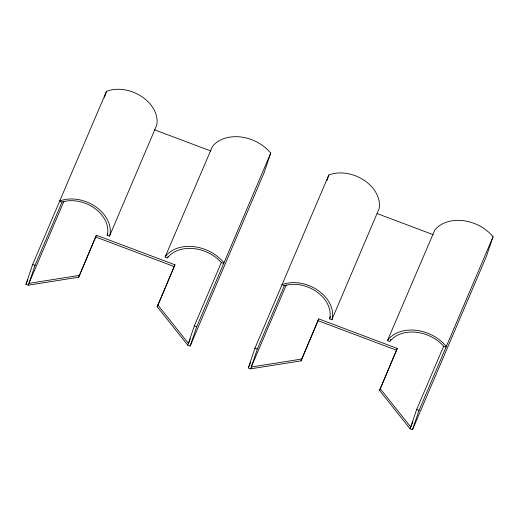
<?xml version="1.0" encoding="UTF-8"?>
<svg xmlns="http://www.w3.org/2000/svg" width="519" height="519" viewBox="0 0 519 519"><rect width="100%" height="100%" fill="white"/><g stroke="black" fill="none" stroke-linecap="round" stroke-linejoin="round"><path stroke-width="0.78" d="M59.679 201.125L62.053 202.021A31.322 23.53 23.1 0 1 94.452 208.164A31.322 23.53 23.1 0 1 107.498 234.251L107.174 235.198L109.528 236.087L109.996 234.698A33.482 25.159 23.1 0 0 95.1 206.341A33.482 25.159 23.1 0 0 59.717 200.996L32.658 264.463L25.95 284.276L28.331 285.171L78.674 277.217L96.417 235.243L174.955 264.794L157.212 306.768L187.787 345.167L190.162 346.063L263.963 173.041L270.717 153.099A36.22 27.209 23.1 0 0 212.427 146.462L165.113 257.002L167.533 257.911L167.832 257.437A33.962 25.515 23.1 0 1 221.341 262.517L223.721 263.412L270.717 153.099M282.005 284.782L284.386 285.677A31.322 23.53 23.1 0 1 316.778 291.821A31.322 23.53 23.1 0 1 329.825 317.9L329.5 318.854L331.862 319.743L332.329 318.355A33.482 25.159 23.1 0 0 317.427 289.998A33.482 25.159 23.1 0 0 282.051 284.652L254.991 348.119L248.283 367.932L250.664 368.827L301.007 360.874L318.75 318.9L397.288 348.45L379.545 390.424L410.114 428.824L412.495 429.719L486.297 256.697L493.05 236.755A36.22 27.209 23.1 0 0 434.76 230.118L387.446 340.659L389.866 341.567L390.165 341.093A33.962 25.515 23.1 0 1 443.674 346.173L446.055 347.068L493.05 236.755M28.331 285.171L35.039 265.358L62.053 202.021M104.423 97.449L106.505 91.312A33.482 25.159 23.1 0 1 141.882 96.664A33.482 25.159 23.1 0 1 156.777 125.021L109.528 236.087M78.674 277.217L96.417 235.243M157.212 306.768L174.955 264.794M187.787 345.167L194.327 325.854L221.341 262.517M190.162 346.063L196.707 326.749L223.721 263.412M250.664 368.827L257.372 349.015L284.386 285.677M327.015 180.34L328.838 174.968A33.482 25.159 23.1 0 1 364.215 180.32A33.482 25.159 23.1 0 1 379.11 208.67L331.862 319.743M301.007 360.874L318.75 318.9M379.545 390.424L397.288 348.45M410.114 428.824L416.66 409.51L443.674 346.173M412.495 429.719L419.041 410.406L446.055 347.068M59.717 200.996L106.505 91.312M25.95 284.276L27.857 279.799M63.934 201.32L28.941 283.355L79.284 275.407M107.174 235.198L107.803 233.719M167.533 257.911L168.162 256.431M190.304 338.881L188.397 343.351L157.821 304.958M282.051 284.652L328.838 174.968M248.283 367.932L250.508 362.71M286.267 284.976L251.274 367.011L301.617 359.064M329.5 318.854L330.454 316.629M390.178 340.827L390.813 339.342M412.955 421.791L410.73 427.007L380.155 388.614M165.113 257.002L165.645 256.146A36.22 27.209 23.1 0 1 223.936 262.783M387.446 340.659L387.978 339.802A36.22 27.209 23.1 0 1 446.269 346.439M154.13 129.672L210.811 150.997M377.216 213.614L433.144 234.653M95.807 237.053L174.339 266.604M318.134 320.71L396.672 350.26M32.658 264.463L35.039 265.358M254.991 348.119L257.372 349.015M194.327 325.854L196.707 326.749M416.66 409.51L419.041 410.406"/></g></svg>
